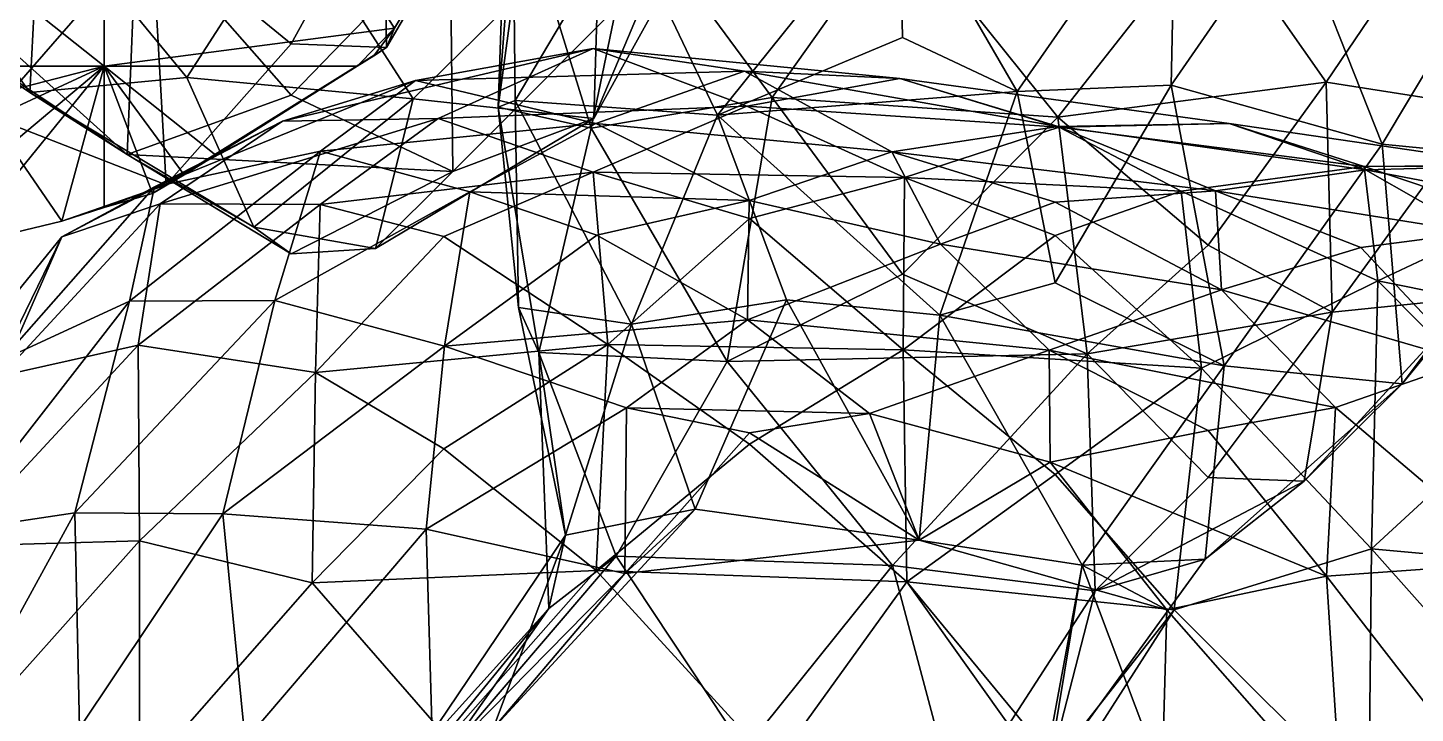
# Model space of a CAD drawing. Extents: x 290034 to 295698, y 4553723 to 4561693.
# Drawn here: x 290213.7 to 290328.1, y 4561121.7 to 4561178.1 of the extents above; entities that cross this region are included whole.
import ezdxf

# ---------------------------------------------------------------- set-up
doc = ezdxf.new("R2010")
doc.units = 0
doc.layers.add('Au_ppm_Pref_-_0_2', color=7, linetype='CONTINUOUS')

msp = doc.modelspace()

# ---------------------------------------------------------------- linework, layer by layer
at = {"layer": 'Au_ppm_Pref_-_0_2'}
for points in [[(290170, 4561214.64, 1648.17), (290220, 4561214.64, 1652.61), (290220, 4561174.96, 1651.1)], [(290220, 4561174.96, 1651.1), (290170, 4561174.96, 1651.82), (290170, 4561214.64, 1648.17)], [(290250.82, 4561190.18, 1652.69), (290243.94, 4561178.1, 1652.01), (290220, 4561214.64, 1652.61)], [(290220, 4561174.96, 1651.1), (290220, 4561214.64, 1652.61), (290243.94, 4561178.1, 1652.01)], [(290252.3, 4561191.92, 1651.13), (290243.06, 4561190.7, 1646.23), (290243.27, 4561176.51, 1651.13)], [(290243.94, 4561178.1, 1652.01), (290252.3, 4561191.92, 1651.13), (290243.27, 4561176.51, 1651.13)], [(290250.82, 4561190.18, 1652.69), (290252.3, 4561191.92, 1651.13), (290243.94, 4561178.1, 1652.01)], [(290285.58, 4561189.61, 1541.78), (290295.28, 4561172.89, 1541.72), (290308.35, 4561191.7, 1541.61)], [(290308.35, 4561191.7, 1541.61), (290295.28, 4561172.89, 1541.72), (290307.97, 4561173.4, 1540.92)], [(290308.35, 4561191.7, 1541.61), (290307.97, 4561173.4, 1540.92), (290317.82, 4561187.62, 1541.01)], [(290214.7, 4561188.75, 1602.88), (290213.89, 4561172.81, 1596.98), (290201.1, 4561190.83, 1596.28)], [(290204.34, 4561179.31, 1591.74), (290201.1, 4561190.83, 1596.28), (290213.89, 4561172.81, 1596.98)], [(290243.06, 4561190.7, 1646.23), (290223.94, 4561186.19, 1643.71), (290235.41, 4561176.81, 1647.53)], [(290243.27, 4561176.51, 1651.13), (290243.06, 4561190.7, 1646.23), (290235.41, 4561176.81, 1647.53)], [(290254.67, 4561187.62, 1560.95), (290252.48, 4561171.58, 1555.31), (290253.17, 4561191.31, 1556.1)], [(290253.17, 4561191.31, 1556.1), (290252.48, 4561171.58, 1555.31), (290253.72, 4561187.62, 1551.62)], [(290270.57, 4561170.93, 1542.79), (290285.58, 4561189.61, 1541.78), (290262.81, 4561187.19, 1544.51)], [(290285.81, 4561177.34, 1540.8), (290285.58, 4561189.61, 1541.78), (290270.57, 4561170.93, 1542.79)], [(290285.58, 4561189.61, 1541.78), (290285.81, 4561177.34, 1540.8), (290295.28, 4561172.89, 1541.72)], [(290214.7, 4561188.75, 1602.88), (290226.82, 4561174.03, 1602.29), (290213.89, 4561172.81, 1596.98)], [(290226.82, 4561174.03, 1602.29), (290214.7, 4561188.75, 1602.88), (290235.59, 4561187.67, 1605.58)], [(290260.37, 4561170.66, 1597.85), (290260.88, 4561187.36, 1603.65), (290270.2, 4561188.41, 1597)], [(290265.7, 4561183.28, 1590.34), (290260.37, 4561170.66, 1597.85), (290270.2, 4561188.41, 1597)], [(290222.71, 4561187.04, 1586.13), (290210.21, 4561178.17, 1588.59), (290221.91, 4561167.69, 1591.56)], [(290222.71, 4561187.04, 1586.13), (290221.91, 4561167.69, 1591.56), (290235.41, 4561172.59, 1586.73)], [(290222.71, 4561187.04, 1586.13), (290235.41, 4561172.59, 1586.73), (290248.54, 4561186.11, 1587.14)], [(290245.49, 4561172.27, 1602.86), (290226.82, 4561174.03, 1602.29), (290235.59, 4561187.67, 1605.58)], [(290245.49, 4561172.27, 1602.86), (290235.59, 4561187.67, 1605.58), (290260.88, 4561187.36, 1603.65)], [(290245.49, 4561172.27, 1602.86), (290260.88, 4561187.36, 1603.65), (290260.37, 4561170.66, 1597.85)], [(290254.67, 4561187.62, 1560.95), (290260.14, 4561169.87, 1562.2), (290252.48, 4561171.58, 1555.31)], [(290253.88, 4561172.15, 1549.2), (290253.72, 4561187.62, 1551.62), (290252.48, 4561171.58, 1555.31)], [(290262.81, 4561187.19, 1544.51), (290253.72, 4561187.62, 1551.62), (290253.88, 4561172.15, 1549.2)], [(290262.81, 4561187.19, 1544.51), (290253.88, 4561172.15, 1549.2), (290270.57, 4561170.93, 1542.79)], [(290263.83, 4561187.62, 1566.47), (290260.14, 4561169.87, 1562.2), (290254.67, 4561187.62, 1560.95)], [(290263.83, 4561187.62, 1566.47), (290275.08, 4561172.38, 1566.24), (290260.14, 4561169.87, 1562.2)], [(290263.83, 4561187.62, 1566.47), (290285.53, 4561187.1, 1566.93), (290275.08, 4561172.38, 1566.24)], [(290285.53, 4561187.1, 1566.93), (290298.62, 4561170.76, 1566.51), (290275.08, 4561172.38, 1566.24)], [(290285.53, 4561187.1, 1566.93), (290311.41, 4561186.99, 1566.67), (290298.62, 4561170.76, 1566.51)], [(290298.62, 4561170.76, 1566.51), (290311.41, 4561186.99, 1566.67), (290320.74, 4561173.65, 1565.35)], [(290317.82, 4561187.62, 1541.01), (290307.97, 4561173.4, 1540.92), (290325.36, 4561168.53, 1543.31)], [(290311.41, 4561186.99, 1566.67), (290330.21, 4561187.62, 1565.16), (290320.74, 4561173.65, 1565.35)], [(290317.82, 4561187.62, 1541.01), (290325.36, 4561168.53, 1543.31), (290336.88, 4561187.79, 1544)], [(290333.54, 4561171.64, 1561.5), (290320.74, 4561173.65, 1565.35), (290330.21, 4561187.62, 1565.16)], [(290340.73, 4561167.04, 1549.81), (290336.88, 4561187.79, 1544), (290325.36, 4561168.53, 1543.31)], [(290223.94, 4561186.19, 1643.71), (290200.44, 4561183.5, 1642.49), (290210.54, 4561170.84, 1645.61)], [(290210.54, 4561170.84, 1645.61), (290225.11, 4561165.18, 1650.86), (290223.94, 4561186.19, 1643.71)], [(290223.94, 4561186.19, 1643.71), (290225.11, 4561165.18, 1650.86), (290235.41, 4561176.81, 1647.53)], [(290248.54, 4561186.11, 1587.14), (290235.41, 4561172.59, 1586.73), (290248.75, 4561166.29, 1591.13)], [(290248.54, 4561186.11, 1587.14), (290248.75, 4561166.29, 1591.13), (290265.7, 4561183.28, 1590.34)], [(290265.7, 4561183.28, 1590.34), (290248.75, 4561166.29, 1591.13), (290260.37, 4561170.66, 1597.85)], [(290204.34, 4561179.31, 1591.74), (290213.89, 4561172.81, 1596.98), (290221.91, 4561167.69, 1591.56)], [(290210.21, 4561178.17, 1588.59), (290204.34, 4561179.31, 1591.74), (290221.91, 4561167.69, 1591.56)], [(290243.94, 4561178.1, 1652.01), (290240.86, 4561174.96, 1651.79), (290220, 4561174.96, 1651.1)], [(290243.94, 4561178.1, 1652.01), (290242.25, 4561175.82, 1651.87), (290240.86, 4561174.96, 1651.79)], [(290243.94, 4561178.1, 1652.01), (290243.27, 4561176.51, 1651.13), (290242.25, 4561175.82, 1651.87)], [(290243.27, 4561176.51, 1651.13), (290235.41, 4561176.81, 1647.53), (290225.11, 4561165.18, 1650.86)], [(290285.81, 4561177.34, 1540.8), (290270.57, 4561170.93, 1542.79), (290295.28, 4561172.89, 1541.72)], [(290243.27, 4561176.51, 1651.13), (290225.11, 4561165.18, 1650.86), (290229.2, 4561167.65, 1651.92)], [(290240.86, 4561174.96, 1651.79), (290243.27, 4561176.51, 1651.13), (290229.2, 4561167.65, 1651.92)], [(290260.33, 4561176.42, 1502.8), (290245.66, 4561173.8, 1508.59), (290234.7, 4561170.45, 1502.7)], [(290260.33, 4561176.42, 1502.8), (290234.7, 4561170.45, 1502.7), (290247.54, 4561170.66, 1496.44)], [(290242.25, 4561175.82, 1651.87), (290243.27, 4561176.51, 1651.13), (290240.86, 4561174.96, 1651.79)], [(290260.33, 4561176.42, 1502.8), (290272.79, 4561174.56, 1508.57), (290245.66, 4561173.8, 1508.59)], [(290273, 4561171.67, 1495.99), (290260.33, 4561176.42, 1502.8), (290247.54, 4561170.66, 1496.44)], [(290285.61, 4561173.96, 1502.67), (290272.79, 4561174.56, 1508.57), (290260.33, 4561176.42, 1502.8)], [(290285.61, 4561173.96, 1502.67), (290260.33, 4561176.42, 1502.8), (290273, 4561171.67, 1495.99)], [(290182.26, 4561165.23, 1651.98), (290170, 4561174.96, 1651.82), (290220, 4561174.96, 1651.1)], [(290189.61, 4561160.9, 1652.03), (290182.26, 4561165.23, 1651.98), (290220, 4561174.96, 1651.1)], [(290201.53, 4561159.49, 1651.91), (290189.61, 4561160.9, 1652.03), (290220, 4561174.96, 1651.1)], [(290207.95, 4561160.14, 1651.79), (290201.53, 4561159.49, 1651.91), (290220, 4561174.96, 1651.1)], [(290216.51, 4561162.21, 1651.59), (290207.95, 4561160.14, 1651.79), (290220, 4561174.96, 1651.1)], [(290220, 4561163.33, 1651.51), (290216.51, 4561162.21, 1651.59), (290220, 4561174.96, 1651.1)], [(290224, 4561164.49, 1651.71), (290220, 4561163.33, 1651.51), (290220, 4561174.96, 1651.1)], [(290226.59, 4561166.03, 1651.82), (290224, 4561164.49, 1651.71), (290220, 4561174.96, 1651.1)], [(290229.2, 4561167.65, 1651.92), (290226.59, 4561166.03, 1651.82), (290220, 4561174.96, 1651.1)], [(290229.2, 4561167.65, 1651.92), (290220, 4561174.96, 1651.1), (290240.86, 4561174.96, 1651.79)], [(290272.79, 4561174.56, 1508.57), (290260.55, 4561170.24, 1514.66), (290245.66, 4561173.8, 1508.59)], [(290272.79, 4561174.56, 1508.57), (290284.95, 4561167.9, 1514.29), (290260.55, 4561170.24, 1514.66)], [(290285.61, 4561173.96, 1502.67), (290298.66, 4561170.01, 1508.75), (290272.79, 4561174.56, 1508.57)], [(290272.79, 4561174.56, 1508.57), (290298.66, 4561170.01, 1508.75), (290284.95, 4561167.9, 1514.29)], [(290226.82, 4561174.03, 1602.29), (290232.34, 4561161.7, 1598.93), (290213.89, 4561172.81, 1596.98)], [(290234.7, 4561170.45, 1502.7), (290245.66, 4561173.8, 1508.59), (290224.16, 4561165.03, 1507.63)], [(290224.16, 4561165.03, 1507.63), (290245.66, 4561173.8, 1508.59), (290237.85, 4561167.98, 1513.39)], [(290226.82, 4561174.03, 1602.29), (290245.49, 4561172.27, 1602.86), (290232.34, 4561161.7, 1598.93)], [(290237.85, 4561167.98, 1513.39), (290245.66, 4561173.8, 1508.59), (290260.55, 4561170.24, 1514.66)], [(290298.74, 4561169.95, 1496.64), (290285.61, 4561173.96, 1502.67), (290273, 4561171.67, 1495.99)], [(290312.76, 4561170.25, 1502.61), (290298.66, 4561170.01, 1508.75), (290285.61, 4561173.96, 1502.67)], [(290312.76, 4561170.25, 1502.61), (290285.61, 4561173.96, 1502.67), (290298.74, 4561169.95, 1496.64)], [(290295.28, 4561172.89, 1541.72), (290298.41, 4561157.12, 1540), (290307.97, 4561173.4, 1540.92)], [(290307.97, 4561173.4, 1540.92), (290298.41, 4561157.12, 1540), (290312.34, 4561150.29, 1543.15)], [(290298.62, 4561170.76, 1566.51), (290320.74, 4561173.65, 1565.35), (290311.01, 4561160.22, 1565.24)], [(290307.97, 4561173.4, 1540.92), (290312.34, 4561150.29, 1543.15), (290325.36, 4561168.53, 1543.31)], [(290321.25, 4561154.69, 1561.07), (290311.01, 4561160.22, 1565.24), (290320.74, 4561173.65, 1565.35)], [(290333.54, 4561171.64, 1561.5), (290321.25, 4561154.69, 1561.07), (290320.74, 4561173.65, 1565.35)], [(290213.89, 4561172.81, 1596.98), (290232.34, 4561161.7, 1598.93), (290221.91, 4561167.69, 1591.56)], [(290235.41, 4561172.59, 1586.73), (290221.91, 4561167.69, 1591.56), (290248.75, 4561166.29, 1591.13)], [(290242.38, 4561159.96, 1597.68), (290232.34, 4561161.7, 1598.93), (290245.49, 4561172.27, 1602.86)], [(290260.37, 4561170.66, 1597.85), (290242.38, 4561159.96, 1597.68), (290245.49, 4561172.27, 1602.86)], [(290252.48, 4561171.58, 1555.31), (290254.16, 4561155.09, 1550.16), (290253.88, 4561172.15, 1549.2)], [(290263.48, 4561153.71, 1544.68), (290270.57, 4561170.93, 1542.79), (290253.88, 4561172.15, 1549.2)], [(290254.16, 4561155.09, 1550.16), (290263.48, 4561153.71, 1544.68), (290253.88, 4561172.15, 1549.2)], [(290260.14, 4561169.87, 1562.2), (290275.08, 4561172.38, 1566.24), (290271.36, 4561150.63, 1562.86)], [(290270.57, 4561170.93, 1542.79), (290288.9, 4561154.46, 1541.94), (290295.28, 4561172.89, 1541.72)], [(290275.08, 4561172.38, 1566.24), (290285.81, 4561157.84, 1566.03), (290271.36, 4561150.63, 1562.86)], [(290285.81, 4561157.84, 1566.03), (290275.08, 4561172.38, 1566.24), (290298.62, 4561170.76, 1566.51)], [(290295.28, 4561172.89, 1541.72), (290288.9, 4561154.46, 1541.94), (290298.41, 4561157.12, 1540)], [(290273, 4561171.67, 1495.99), (290247.54, 4561170.66, 1496.44), (290260.32, 4561166.23, 1491.01)], [(290260.14, 4561169.87, 1562.2), (290255.85, 4561151.39, 1556), (290252.48, 4561171.58, 1555.31)], [(290252.48, 4561171.58, 1555.31), (290255.85, 4561151.39, 1556), (290254.16, 4561155.09, 1550.16)], [(290285.99, 4561165.79, 1491.04), (290273, 4561171.67, 1495.99), (290260.32, 4561166.23, 1491.01)], [(290298.74, 4561169.95, 1496.64), (290273, 4561171.67, 1495.99), (290285.99, 4561165.79, 1491.04)], [(290321.25, 4561154.69, 1561.07), (290333.54, 4561171.64, 1561.5), (290332.82, 4561155.87, 1555.2)], [(290210.54, 4561170.84, 1645.61), (290207.95, 4561160.14, 1651.79), (290216.51, 4561162.21, 1651.59)], [(290210.54, 4561170.84, 1645.61), (290216.51, 4561162.21, 1651.59), (290225.11, 4561165.18, 1650.86)], [(290216.51, 4561160.9, 1502.65), (290234.7, 4561170.45, 1502.7), (290224.16, 4561165.03, 1507.63)], [(290224.62, 4561163.62, 1497.92), (290234.7, 4561170.45, 1502.7), (290216.51, 4561160.9, 1502.65)], [(290247.54, 4561170.66, 1496.44), (290234.7, 4561170.45, 1502.7), (290224.62, 4561163.62, 1497.92)], [(290237.82, 4561163.58, 1491.71), (290247.54, 4561170.66, 1496.44), (290224.62, 4561163.62, 1497.92)], [(290260.32, 4561166.23, 1491.01), (290247.54, 4561170.66, 1496.44), (290237.82, 4561163.58, 1491.71)], [(290250.15, 4561164.61, 1519.74), (290237.85, 4561167.98, 1513.39), (290260.55, 4561170.24, 1514.66)], [(290248.75, 4561166.29, 1591.13), (290242.38, 4561159.96, 1597.68), (290260.37, 4561170.66, 1597.85)], [(290273.18, 4561163.9, 1520.03), (290250.15, 4561164.61, 1519.74), (290260.55, 4561170.24, 1514.66)], [(290260.14, 4561169.87, 1562.2), (290271.36, 4561150.63, 1562.86), (290255.85, 4561151.39, 1556)], [(290284.95, 4561167.9, 1514.29), (290273.18, 4561163.9, 1520.03), (290260.55, 4561170.24, 1514.66)], [(290263.48, 4561153.71, 1544.68), (290276.26, 4561155.72, 1540.97), (290270.57, 4561170.93, 1542.79)], [(290288.9, 4561154.46, 1541.94), (290270.57, 4561170.93, 1542.79), (290276.26, 4561155.72, 1540.97)], [(290284.95, 4561167.9, 1514.29), (290298.66, 4561170.01, 1508.75), (290311.63, 4561164.71, 1514.14)], [(290285.81, 4561157.84, 1566.03), (290298.62, 4561170.76, 1566.51), (290301.04, 4561151.28, 1563.32)], [(290285.99, 4561165.79, 1491.04), (290308.8, 4561164.66, 1491.44), (290298.74, 4561169.95, 1496.64)], [(290298.62, 4561170.76, 1566.51), (290311.01, 4561160.22, 1565.24), (290301.04, 4561151.28, 1563.32)], [(290312.76, 4561170.25, 1502.61), (290323.99, 4561166.42, 1508.79), (290298.66, 4561170.01, 1508.75)], [(290323.99, 4561166.42, 1508.79), (290311.63, 4561164.71, 1514.14), (290298.66, 4561170.01, 1508.75)], [(290323.89, 4561166.69, 1496.41), (290312.76, 4561170.25, 1502.61), (290298.74, 4561169.95, 1496.64)], [(290323.89, 4561166.69, 1496.41), (290298.74, 4561169.95, 1496.64), (290308.8, 4561164.66, 1491.44)], [(290336.59, 4561166.76, 1502.66), (290323.99, 4561166.42, 1508.79), (290312.76, 4561170.25, 1502.61)], [(290336.59, 4561166.76, 1502.66), (290312.76, 4561170.25, 1502.61), (290323.89, 4561166.69, 1496.41)], [(290232.34, 4561161.7, 1598.93), (290235.41, 4561159.52, 1594.25), (290221.91, 4561167.69, 1591.56)], [(290235.41, 4561159.52, 1594.25), (290248.75, 4561166.29, 1591.13), (290221.91, 4561167.69, 1591.56)], [(290234.07, 4561155.66, 1520.48), (290222.1, 4561155.62, 1514.62), (290237.85, 4561167.98, 1513.39)], [(290224.16, 4561165.03, 1507.63), (290237.85, 4561167.98, 1513.39), (290222.1, 4561155.62, 1514.62)], [(290229.2, 4561167.65, 1651.92), (290225.11, 4561165.18, 1650.86), (290226.59, 4561166.03, 1651.82)], [(290250.15, 4561164.61, 1519.74), (290234.07, 4561155.66, 1520.48), (290237.85, 4561167.98, 1513.39)], [(290284.95, 4561167.9, 1514.29), (290288.96, 4561160.31, 1521.76), (290273.18, 4561163.9, 1520.03)], [(290311.63, 4561164.71, 1514.14), (290298.41, 4561163.77, 1518.46), (290284.95, 4561167.9, 1514.29)], [(290284.95, 4561167.9, 1514.29), (290298.41, 4561163.77, 1518.46), (290288.96, 4561160.31, 1521.76)], [(290327.02, 4561148.8, 1550.25), (290325.36, 4561168.53, 1543.31), (290312.34, 4561150.29, 1543.15)], [(290340.73, 4561167.04, 1549.81), (290325.36, 4561168.53, 1543.31), (290327.02, 4561148.8, 1550.25)], [(290323.89, 4561166.69, 1496.41), (290308.8, 4561164.66, 1491.44), (290325, 4561157.29, 1489.62)], [(290323.99, 4561166.42, 1508.79), (290333.06, 4561161.27, 1513.17), (290311.63, 4561164.71, 1514.14)], [(290350.74, 4561166.92, 1497.04), (290336.59, 4561166.76, 1502.66), (290323.89, 4561166.69, 1496.41)], [(290350.74, 4561166.92, 1497.04), (290323.89, 4561166.69, 1496.41), (290336.21, 4561162.57, 1493.18)], [(290325, 4561157.29, 1489.62), (290336.21, 4561162.57, 1493.18), (290323.89, 4561166.69, 1496.41)], [(290336.59, 4561166.76, 1502.66), (290346.28, 4561162.19, 1507.24), (290323.99, 4561166.42, 1508.79)], [(290346.28, 4561162.19, 1507.24), (290333.06, 4561161.27, 1513.17), (290323.99, 4561166.42, 1508.79)], [(290332.82, 4561155.87, 1555.2), (290340.73, 4561167.04, 1549.81), (290327.02, 4561148.8, 1550.25)], [(290225.11, 4561165.18, 1650.86), (290224, 4561164.49, 1651.71), (290226.59, 4561166.03, 1651.82)], [(290235.41, 4561159.52, 1594.25), (290242.38, 4561159.96, 1597.68), (290248.75, 4561166.29, 1591.13)], [(290248.01, 4561160.94, 1487.79), (290260.32, 4561166.23, 1491.01), (290237.82, 4561163.58, 1491.71)], [(290248.01, 4561160.94, 1487.79), (290261.54, 4561152.03, 1484.75), (290260.32, 4561166.23, 1491.01)], [(290285.99, 4561165.79, 1491.04), (290260.32, 4561166.23, 1491.01), (290273.21, 4561162.43, 1487.29)], [(290260.32, 4561166.23, 1491.01), (290261.54, 4561152.03, 1484.75), (290273.21, 4561162.43, 1487.29)], [(290285.88, 4561151.6, 1484.91), (290285.99, 4561165.79, 1491.04), (290273.21, 4561162.43, 1487.29)], [(290285.88, 4561151.6, 1484.91), (290298.41, 4561161.03, 1487.75), (290285.99, 4561165.79, 1491.04)], [(290308.8, 4561164.66, 1491.44), (290285.99, 4561165.79, 1491.04), (290298.41, 4561161.03, 1487.75)], [(290216.51, 4561160.9, 1502.65), (290224.16, 4561165.03, 1507.63), (290211.58, 4561150.76, 1508.97)], [(290224.16, 4561165.03, 1507.63), (290222.1, 4561155.62, 1514.62), (290211.58, 4561150.76, 1508.97)], [(290225.11, 4561165.18, 1650.86), (290216.51, 4561162.21, 1651.59), (290220, 4561163.33, 1651.51)], [(290225.11, 4561165.18, 1650.86), (290220, 4561163.33, 1651.51), (290224, 4561164.49, 1651.71)], [(290248.06, 4561151.89, 1526.41), (290234.07, 4561155.66, 1520.48), (290250.15, 4561164.61, 1519.74)], [(290248.06, 4561151.89, 1526.41), (290250.15, 4561164.61, 1519.74), (290260.61, 4561161.04, 1523.48)], [(290260.61, 4561161.04, 1523.48), (290250.15, 4561164.61, 1519.74), (290273.18, 4561163.9, 1520.03)], [(290311.63, 4561164.71, 1514.14), (290312.13, 4561156.55, 1520.84), (290298.41, 4561163.77, 1518.46)], [(290310.48, 4561150.08, 1485.79), (290308.8, 4561164.66, 1491.44), (290298.41, 4561161.03, 1487.75)], [(290310.48, 4561150.08, 1485.79), (290325, 4561157.29, 1489.62), (290308.8, 4561164.66, 1491.44)], [(290333.06, 4561161.27, 1513.17), (290323.61, 4561160.04, 1517.21), (290311.63, 4561164.71, 1514.14)], [(290311.63, 4561164.71, 1514.14), (290323.61, 4561160.04, 1517.21), (290312.13, 4561156.55, 1520.84)], [(290222.81, 4561151.97, 1490.77), (290224.62, 4561163.62, 1497.92), (290211.52, 4561149.47, 1496.57)], [(290211.52, 4561149.47, 1496.57), (290224.62, 4561163.62, 1497.92), (290216.51, 4561160.9, 1502.65)], [(290222.81, 4561151.97, 1490.77), (290237.82, 4561163.58, 1491.71), (290224.62, 4561163.62, 1497.92)], [(290237.43, 4561149.72, 1485.53), (290237.82, 4561163.58, 1491.71), (290222.81, 4561151.97, 1490.77)], [(290248.01, 4561160.94, 1487.79), (290237.82, 4561163.58, 1491.71), (290237.43, 4561149.72, 1485.53)], [(290273.18, 4561163.9, 1520.03), (290273.04, 4561154.07, 1526.95), (290260.61, 4561161.04, 1523.48)], [(290288.96, 4561160.31, 1521.76), (290273.04, 4561154.07, 1526.95), (290273.18, 4561163.9, 1520.03)], [(290298.41, 4561163.77, 1518.46), (290312.13, 4561156.55, 1520.84), (290288.96, 4561160.31, 1521.76)], [(290285.88, 4561151.6, 1484.91), (290273.21, 4561162.43, 1487.29), (290261.54, 4561152.03, 1484.75)], [(290336.21, 4561162.57, 1493.18), (290325, 4561157.29, 1489.62), (290348.81, 4561152.51, 1490.7)], [(290211.52, 4561149.47, 1496.57), (290216.51, 4561160.9, 1502.65), (290206.23, 4561148.27, 1502.65)], [(290206.23, 4561148.27, 1502.65), (290216.51, 4561160.9, 1502.65), (290211.58, 4561150.76, 1508.97)], [(290232.34, 4561161.7, 1598.93), (290242.38, 4561159.96, 1597.68), (290235.41, 4561159.52, 1594.25)], [(290237.43, 4561149.72, 1485.53), (290261.54, 4561152.03, 1484.75), (290248.01, 4561160.94, 1487.79)], [(290248.06, 4561151.89, 1526.41), (290260.61, 4561161.04, 1523.48), (290273.04, 4561154.07, 1526.95)], [(290285.88, 4561151.6, 1484.91), (290310.48, 4561150.08, 1485.79), (290298.41, 4561161.03, 1487.75)], [(290333.06, 4561161.27, 1513.17), (290332.43, 4561150.64, 1519.91), (290323.61, 4561160.04, 1517.21)], [(290297.92, 4561151.58, 1526.37), (290273.04, 4561154.07, 1526.95), (290288.96, 4561160.31, 1521.76)], [(290288.96, 4561160.31, 1521.76), (290312.13, 4561156.55, 1520.84), (290297.92, 4561151.58, 1526.37)], [(290311.01, 4561160.22, 1565.24), (290321.25, 4561154.69, 1561.07), (290301.04, 4561151.28, 1563.32)], [(290312.13, 4561156.55, 1520.84), (290323.61, 4561160.04, 1517.21), (290332.43, 4561150.64, 1519.91)], [(290285.81, 4561157.84, 1566.03), (290301.04, 4561151.28, 1563.32), (290271.36, 4561150.63, 1562.86)], [(290310.48, 4561150.08, 1485.79), (290324.48, 4561135.19, 1483.93), (290325, 4561157.29, 1489.62)], [(290324.48, 4561135.19, 1483.93), (290336.21, 4561146, 1486.83), (290325, 4561157.29, 1489.62)], [(290348.81, 4561152.51, 1490.7), (290325, 4561157.29, 1489.62), (290336.21, 4561146, 1486.83)], [(290298.41, 4561157.12, 1540), (290288.9, 4561154.46, 1541.94), (290312.34, 4561150.29, 1543.15)], [(290297.92, 4561151.58, 1526.37), (290312.13, 4561156.55, 1520.84), (290321.53, 4561146.85, 1525.68)], [(290332.43, 4561150.64, 1519.91), (290321.53, 4561146.85, 1525.68), (290312.13, 4561156.55, 1520.84)], [(290217.59, 4561138.18, 1521.84), (290207.31, 4561136.64, 1515.38), (290222.1, 4561155.62, 1514.62)], [(290211.58, 4561150.76, 1508.97), (290222.1, 4561155.62, 1514.62), (290207.31, 4561136.64, 1515.38)], [(290229.79, 4561138.08, 1527.75), (290217.59, 4561138.18, 1521.84), (290234.07, 4561155.66, 1520.48)], [(290234.07, 4561155.66, 1520.48), (290217.59, 4561138.18, 1521.84), (290222.1, 4561155.62, 1514.62)], [(290248.06, 4561151.89, 1526.41), (290229.79, 4561138.08, 1527.75), (290234.07, 4561155.66, 1520.48)], [(290255.85, 4561151.39, 1556), (290258.03, 4561136.32, 1549.73), (290254.16, 4561155.09, 1550.16)], [(290254.16, 4561155.09, 1550.16), (290258.03, 4561136.32, 1549.73), (290263.48, 4561153.71, 1544.68)], [(290263.48, 4561153.71, 1544.68), (290268.72, 4561138.48, 1543.71), (290276.26, 4561155.72, 1540.97)], [(290287.19, 4561135.92, 1538.1), (290276.26, 4561155.72, 1540.97), (290268.72, 4561138.48, 1543.71)], [(290276.26, 4561155.72, 1540.97), (290287.19, 4561135.92, 1538.1), (290288.9, 4561154.46, 1541.94)], [(290321.25, 4561154.69, 1561.07), (290332.82, 4561155.87, 1555.2), (290318.92, 4561140.79, 1556.1)], [(290318.92, 4561140.79, 1556.1), (290332.82, 4561155.87, 1555.2), (290327.02, 4561148.8, 1550.25)], [(290273.04, 4561154.07, 1526.95), (290263.06, 4561146.81, 1531.77), (290248.06, 4561151.89, 1526.41)], [(290283.11, 4561146.36, 1531.74), (290263.06, 4561146.81, 1531.77), (290273.04, 4561154.07, 1526.95)], [(290283.11, 4561146.36, 1531.74), (290273.04, 4561154.07, 1526.95), (290297.92, 4561151.58, 1526.37)], [(290288.9, 4561154.46, 1541.94), (290287.19, 4561135.92, 1538.1), (290300.62, 4561133.86, 1543.66)], [(290288.9, 4561154.46, 1541.94), (290300.62, 4561133.86, 1543.66), (290312.34, 4561150.29, 1543.15)], [(290311.01, 4561141.09, 1559.73), (290301.04, 4561151.28, 1563.32), (290321.25, 4561154.69, 1561.07)], [(290311.01, 4561141.09, 1559.73), (290321.25, 4561154.69, 1561.07), (290318.92, 4561140.79, 1556.1)], [(290268.72, 4561138.48, 1543.71), (290263.48, 4561153.71, 1544.68), (290258.03, 4561136.32, 1549.73)], [(290207.46, 4561135.42, 1490.86), (290222.91, 4561135.85, 1484.25), (290222.81, 4561151.97, 1490.77)], [(290207.46, 4561135.42, 1490.86), (290222.81, 4561151.97, 1490.77), (290211.52, 4561149.47, 1496.57)], [(290222.91, 4561135.85, 1484.25), (290237.43, 4561149.72, 1485.53), (290222.81, 4561151.97, 1490.77)], [(290248.06, 4561151.89, 1526.41), (290246.56, 4561136.82, 1532.88), (290229.79, 4561138.08, 1527.75)], [(290248.01, 4561143.45, 1481.74), (290261.54, 4561152.03, 1484.75), (290237.43, 4561149.72, 1485.53)], [(290263.06, 4561146.81, 1531.77), (290246.56, 4561136.82, 1532.88), (290248.06, 4561151.89, 1526.41)], [(290260.56, 4561133.41, 1479.92), (290261.54, 4561152.03, 1484.75), (290248.01, 4561143.45, 1481.74)], [(290260.56, 4561133.41, 1479.92), (290273.21, 4561143.83, 1481.61), (290261.54, 4561152.03, 1484.75)], [(290285.88, 4561151.6, 1484.91), (290261.54, 4561152.03, 1484.75), (290273.21, 4561143.83, 1481.61)], [(290286.19, 4561132.48, 1480.61), (290285.88, 4561151.6, 1484.91), (290273.21, 4561143.83, 1481.61)], [(290297.99, 4561142.34, 1533.32), (290283.11, 4561146.36, 1531.74), (290297.92, 4561151.58, 1526.37)], [(290286.19, 4561132.48, 1480.61), (290298.41, 4561141.33, 1482.44), (290285.88, 4561151.6, 1484.91)], [(290310.48, 4561150.08, 1485.79), (290285.88, 4561151.6, 1484.91), (290298.41, 4561141.33, 1482.44)], [(290311.01, 4561144.95, 1530), (290297.99, 4561142.34, 1533.32), (290297.92, 4561151.58, 1526.37)], [(290311.01, 4561144.95, 1530), (290297.92, 4561151.58, 1526.37), (290321.53, 4561146.85, 1525.68)], [(290255.85, 4561151.39, 1556), (290271.36, 4561150.63, 1562.86), (290262.22, 4561134.61, 1559.75)], [(290256.67, 4561130.3, 1556.1), (290255.85, 4561151.39, 1556), (290262.22, 4561134.61, 1559.75)], [(290255.85, 4561151.39, 1556), (290256.67, 4561130.3, 1556.1), (290258.03, 4561136.32, 1549.73)], [(290262.22, 4561134.61, 1559.75), (290271.36, 4561150.63, 1562.86), (290285, 4561133.84, 1561.1)], [(290285, 4561133.84, 1561.1), (290271.36, 4561150.63, 1562.86), (290301.04, 4561151.28, 1563.32)], [(290285, 4561133.84, 1561.1), (290301.04, 4561151.28, 1563.32), (290301.69, 4561131.73, 1556.9)], [(290301.04, 4561151.28, 1563.32), (290311.01, 4561141.09, 1559.73), (290301.69, 4561131.73, 1556.9)], [(290332.43, 4561150.64, 1519.91), (290336.6, 4561134.07, 1526.1), (290321.53, 4561146.85, 1525.68)], [(290237.14, 4561132.4, 1480.3), (290237.43, 4561149.72, 1485.53), (290222.91, 4561135.85, 1484.25)], [(290237.14, 4561132.4, 1480.3), (290248.01, 4561143.45, 1481.74), (290237.43, 4561149.72, 1485.53)], [(290308.21, 4561130.18, 1481.54), (290310.48, 4561150.08, 1485.79), (290298.41, 4561141.33, 1482.44)], [(290310.77, 4561134.34, 1550.1), (290312.34, 4561150.29, 1543.15), (290300.62, 4561133.86, 1543.66)], [(290308.21, 4561130.18, 1481.54), (290324.48, 4561135.19, 1483.93), (290310.48, 4561150.08, 1485.79)], [(290310.77, 4561134.34, 1550.1), (290327.02, 4561148.8, 1550.25), (290312.34, 4561150.29, 1543.15)], [(290310.77, 4561134.34, 1550.1), (290318.92, 4561140.79, 1556.1), (290327.02, 4561148.8, 1550.25)], [(290262.94, 4561133.18, 1538.36), (290246.56, 4561136.82, 1532.88), (290263.06, 4561146.81, 1531.77)], [(290273.21, 4561144.76, 1535.88), (290262.94, 4561133.18, 1538.36), (290263.06, 4561146.81, 1531.77)], [(290273.21, 4561144.76, 1535.88), (290263.06, 4561146.81, 1531.77), (290283.11, 4561146.36, 1531.74)], [(290273.21, 4561144.76, 1535.88), (290283.11, 4561146.36, 1531.74), (290287.19, 4561135.92, 1538.1)], [(290283.11, 4561146.36, 1531.74), (290297.99, 4561142.34, 1533.32), (290287.19, 4561135.92, 1538.1)], [(290311.01, 4561144.95, 1530), (290321.53, 4561146.85, 1525.68), (290320.77, 4561132.94, 1531.97)], [(290336.6, 4561134.07, 1526.1), (290320.77, 4561132.94, 1531.97), (290321.53, 4561146.85, 1525.68)], [(290336.21, 4561146, 1486.83), (290324.48, 4561135.19, 1483.93), (290349.97, 4561132.89, 1486.67)], [(290273.21, 4561144.76, 1535.88), (290287.19, 4561135.92, 1538.1), (290262.94, 4561133.18, 1538.36)], [(290320.77, 4561132.94, 1531.97), (290297.99, 4561142.34, 1533.32), (290311.01, 4561144.95, 1530)], [(290286.19, 4561132.48, 1480.61), (290273.21, 4561143.83, 1481.61), (290260.56, 4561133.41, 1479.92)], [(290260.56, 4561133.41, 1479.92), (290248.01, 4561143.45, 1481.74), (290237.14, 4561132.4, 1480.3)], [(290286.19, 4561132.48, 1480.61), (290308.21, 4561130.18, 1481.54), (290298.41, 4561141.33, 1482.44)], [(290297.99, 4561142.34, 1533.32), (290307.61, 4561130.19, 1537.21), (290287.19, 4561135.92, 1538.1)], [(290297.99, 4561142.34, 1533.32), (290320.77, 4561132.94, 1531.97), (290307.61, 4561130.19, 1537.21)], [(290318.92, 4561140.79, 1556.1), (290301.69, 4561131.73, 1556.9), (290311.01, 4561141.09, 1559.73)], [(290310.77, 4561134.34, 1550.1), (290301.69, 4561131.73, 1556.9), (290318.92, 4561140.79, 1556.1)], [(290217.96, 4561120.44, 1527.72), (290207.16, 4561119.2, 1521.39), (290217.59, 4561138.18, 1521.84)], [(290217.59, 4561138.18, 1521.84), (290207.16, 4561119.2, 1521.39), (290207.31, 4561136.64, 1515.38)], [(290229.79, 4561138.08, 1527.75), (290217.96, 4561120.44, 1527.72), (290217.59, 4561138.18, 1521.84)], [(290231.63, 4561119.38, 1533.33), (290217.96, 4561120.44, 1527.72), (290229.79, 4561138.08, 1527.75)], [(290246.56, 4561136.82, 1532.88), (290231.63, 4561119.38, 1533.33), (290229.79, 4561138.08, 1527.75)], [(290258.03, 4561136.32, 1549.73), (290252.07, 4561120.4, 1544.22), (290268.72, 4561138.48, 1543.71)], [(290268.72, 4561138.48, 1543.71), (290252.07, 4561120.4, 1544.22), (290262.94, 4561133.18, 1538.36)], [(290287.19, 4561135.92, 1538.1), (290268.72, 4561138.48, 1543.71), (290262.94, 4561133.18, 1538.36)], [(290247.14, 4561117.1, 1538.59), (290231.63, 4561119.38, 1533.33), (290246.56, 4561136.82, 1532.88)], [(290262.94, 4561133.18, 1538.36), (290247.14, 4561117.1, 1538.59), (290246.56, 4561136.82, 1532.88)], [(290222.92, 4561116.2, 1479.04), (290222.91, 4561135.85, 1484.25), (290207.3, 4561118.39, 1483.91)], [(290207.3, 4561118.39, 1483.91), (290222.91, 4561135.85, 1484.25), (290207.46, 4561135.42, 1490.86)], [(290222.92, 4561116.2, 1479.04), (290237.14, 4561132.4, 1480.3), (290222.91, 4561135.85, 1484.25)], [(290256.67, 4561130.3, 1556.1), (290245.97, 4561118.45, 1550.24), (290258.03, 4561136.32, 1549.73)], [(290258.03, 4561136.32, 1549.73), (290245.97, 4561118.45, 1550.24), (290252.07, 4561120.4, 1544.22)], [(290287.19, 4561135.92, 1538.1), (290307.61, 4561130.19, 1537.21), (290300.62, 4561133.86, 1543.66)], [(290272.8, 4561118.65, 1563), (290247.95, 4561117.94, 1562.03), (290262.22, 4561134.61, 1559.75)], [(290262.22, 4561134.61, 1559.75), (290247.95, 4561117.94, 1562.03), (290256.67, 4561130.3, 1556.1)], [(290285, 4561133.84, 1561.1), (290272.8, 4561118.65, 1563), (290262.22, 4561134.61, 1559.75)], [(290324.27, 4561114.18, 1481.21), (290324.48, 4561135.19, 1483.93), (290308.21, 4561130.18, 1481.54)], [(290324.27, 4561114.18, 1481.21), (290340.43, 4561117.29, 1483.58), (290324.48, 4561135.19, 1483.93)], [(290340.43, 4561117.29, 1483.58), (290349.97, 4561132.89, 1486.67), (290324.48, 4561135.19, 1483.93)], [(290260.56, 4561133.41, 1479.92), (290237.14, 4561132.4, 1480.3), (290248.35, 4561119.58, 1477.97)], [(290275.27, 4561117.34, 1478.52), (290260.56, 4561133.41, 1479.92), (290248.35, 4561119.58, 1477.97)], [(290260.56, 4561133.41, 1479.92), (290275.27, 4561117.34, 1478.52), (290286.19, 4561132.48, 1480.61)], [(290290.26, 4561114.05, 1556.58), (290272.8, 4561118.65, 1563), (290285, 4561133.84, 1561.1)], [(290301.69, 4561131.73, 1556.9), (290290.26, 4561114.05, 1556.58), (290285, 4561133.84, 1561.1)], [(290297.74, 4561116.38, 1549.85), (290300.62, 4561133.86, 1543.66), (290297.38, 4561116.35, 1544.22)], [(290300.62, 4561133.86, 1543.66), (290307.24, 4561116.35, 1539.72), (290297.38, 4561116.35, 1544.22)], [(290301.69, 4561131.73, 1556.9), (290310.77, 4561134.34, 1550.1), (290297.74, 4561116.38, 1549.85)], [(290310.77, 4561134.34, 1550.1), (290300.62, 4561133.86, 1543.66), (290297.74, 4561116.38, 1549.85)], [(290307.24, 4561116.35, 1539.72), (290300.62, 4561133.86, 1543.66), (290307.61, 4561130.19, 1537.21)], [(290336.6, 4561134.07, 1526.1), (290334.57, 4561115.18, 1532.06), (290320.77, 4561132.94, 1531.97)], [(290222.92, 4561116.2, 1479.04), (290248.35, 4561119.58, 1477.97), (290237.14, 4561132.4, 1480.3)], [(290252.07, 4561120.4, 1544.22), (290247.14, 4561117.1, 1538.59), (290262.94, 4561133.18, 1538.36)], [(290297.66, 4561116.35, 1479.24), (290286.19, 4561132.48, 1480.61), (290275.27, 4561117.34, 1478.52)], [(290297.66, 4561116.35, 1479.24), (290298.41, 4561117.68, 1479.34), (290286.19, 4561132.48, 1480.61)], [(290298.41, 4561117.68, 1479.34), (290308.21, 4561130.18, 1481.54), (290286.19, 4561132.48, 1480.61)], [(290307.61, 4561130.19, 1537.21), (290320.77, 4561132.94, 1531.97), (290322, 4561113.81, 1536.68)], [(290322, 4561113.81, 1536.68), (290320.77, 4561132.94, 1531.97), (290334.57, 4561115.18, 1532.06)], [(290297.74, 4561116.38, 1549.85), (290290.26, 4561114.05, 1556.58), (290301.69, 4561131.73, 1556.9)], [(290242.91, 4561113.48, 1556.1), (290256.67, 4561130.3, 1556.1), (290247.95, 4561117.94, 1562.03)], [(290242.91, 4561113.48, 1556.1), (290245.97, 4561118.45, 1550.24), (290256.67, 4561130.3, 1556.1)], [(290298.41, 4561117.68, 1479.34), (290299.36, 4561116.35, 1479.34), (290308.21, 4561130.18, 1481.54)], [(290299.36, 4561116.35, 1479.34), (290324.27, 4561114.18, 1481.21), (290308.21, 4561130.18, 1481.54)], [(290307.61, 4561130.19, 1537.21), (290322, 4561113.81, 1536.68), (290307.24, 4561116.35, 1539.72)]]:
    msp.add_3dface(points, dxfattribs=at)

doc.saveas('drawing.dxf')
